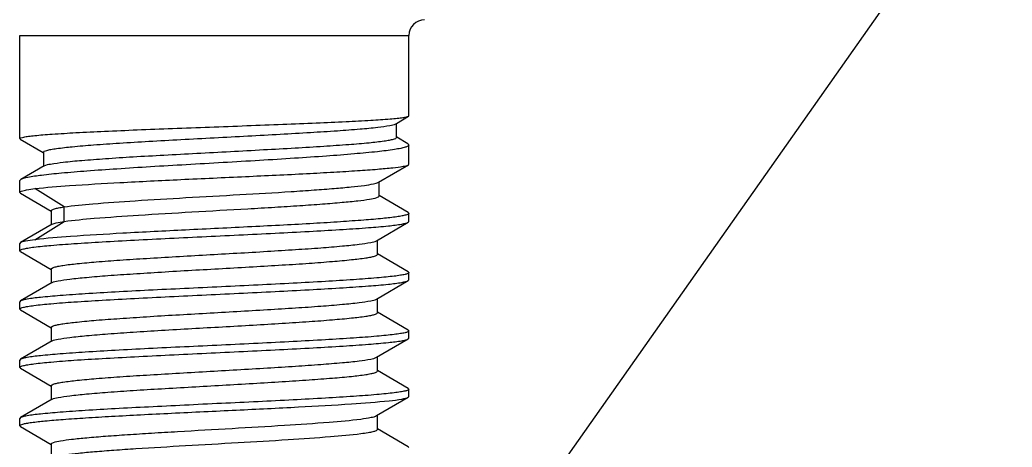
# Model space of a CAD drawing. Header units: inches. Extents: x -1293886 to -986005, y -15154 to 203628.
# Drawn here: x -1246884.6 to -1246761.1, y 86912.2 to 86965.4 of the extents above; entities that cross this region are included whole.
import ezdxf

# ---------------------------------------------------------------- set-up
doc = ezdxf.new("R2010")
doc.units = ezdxf.units.IN
doc.header["$LTSCALE"] = 100
doc.header["$MEASUREMENT"] = 0
doc.layers.add('W_DIM', color=4, linetype='Continuous')
doc.styles.get("Standard").update_dxf_attribs({"font": 'txt.shx', "bigfont": 'bzhz.shx'})
doc.dimstyles.get("Standard").update_dxf_attribs({"dimtxt": 0.18, "dimasz": 0.18, "dimexe": 0.18, "dimexo": 0.0625, "dimgap": 0.09, "dimtad": 0, "dimtih": 1, "dimtoh": 1, "dimdec": 4, "dimzin": 0, "dimdsep": 46, "dimtxsty": 'Standard', "dimcen": 0.09, "dimadec": 0, "dimazin": 0, "dimtfac": 1, "dimtdec": 4, "dimtofl": 0, "dimtmove": 0, "dimatfit": 3, "dimfxl": 0, "dimtolj": 1, "dimtzin": 0, "dimarcsym": 0})

# ---------------------------------------------------------------- blocks, each defined once
blk = doc.blocks.new('1111')
at = {"layer": 'W_DIM', "color": 7}
for p, q in [((-2286370.21, 1711451.32), (-2286370.21, 1711464.17)), ((-2286370.21, 1711451.32), (-2286370.21, 1711464.17)), ((-2286370.21, 1711464.17), (-2286321.8, 1711464.17)), ((-2286321.8, 1711454.15), (-2286321.8, 1711464.17)), ((-2286321.8, 1711454.15), (-2286321.8, 1711464.17)), ((-2286323.35, 1711453.22), (-2286321.84, 1711454.1)), ((-2286321.84, 1711454.1), (-2286321.8, 1711454.15)), ((-2286323.44, 1711453.17), (-2286323.35, 1711453.22)), ((-2286323.35, 1711451.46), (-2286323.35, 1711453.22)), ((-2286370.21, 1711451.32), (-2286370.21, 1711451.33)), ((-2286370.15, 1711451.26), (-2286370.21, 1711451.32)), ((-2286370.15, 1711451.26), (-2286367.29, 1711449.59)), ((-2286323.33, 1711451.5), (-2286323.35, 1711451.51)), ((-2286321.93, 1711450.69), (-2286323.33, 1711451.5)), ((-2286321.93, 1711450.69), (-2286321.8, 1711450.53)), ((-2286321.8, 1711448.14), (-2286321.8, 1711450.53)), ((-2286321.8, 1711448.14), (-2286321.8, 1711450.53)), ((-2286367.29, 1711449.59), (-2286367.27, 1711449.58)), ((-2286367.27, 1711449.63), (-2286367.27, 1711447.87)), ((-2286367.17, 1711447.93), (-2286370.1, 1711446.23)), ((-2286325.61, 1711445.88), (-2286321.87, 1711448.06)), ((-2286321.87, 1711448.06), (-2286321.8, 1711448.14)), ((-2286370.1, 1711446.23), (-2286370.21, 1711446.1)), ((-2286370.21, 1711444.63), (-2286370.21, 1711446.1)), ((-2286370.21, 1711444.63), (-2286370.21, 1711446.1)), ((-2286364.71, 1711442.81), (-2286368.33, 1711445.09)), ((-2286325.51, 1711444.18), (-2286325.51, 1711445.94)), ((-2286370.13, 1711444.53), (-2286370.21, 1711444.63)), ((-2286370.13, 1711444.53), (-2286366.29, 1711442.3)), ((-2286321.9, 1711442.14), (-2286325.51, 1711444.23)), ((-2286364.71, 1711441), (-2286364.71, 1711442.81)), ((-2286366.29, 1711442.35), (-2286366.29, 1711440.6)), ((-2286321.9, 1711442.14), (-2286321.8, 1711442.03)), ((-2286321.8, 1711441), (-2286321.8, 1711442.03)), ((-2286321.8, 1711441), (-2286321.8, 1711442.03)), ((-2286321.8, 1711442.03), (-2286321.8, 1711442.01)), ((-2286366.19, 1711440.65), (-2286370.13, 1711438.37)), ((-2286368.33, 1711438.73), (-2286364.71, 1711441)), ((-2286325.82, 1711438.61), (-2286321.88, 1711440.9)), ((-2286321.88, 1711440.9), (-2286321.8, 1711441)), ((-2286370.13, 1711438.37), (-2286370.21, 1711438.27)), ((-2286370.21, 1711437.37), (-2286370.21, 1711438.27)), ((-2286370.21, 1711437.37), (-2286370.21, 1711438.27)), ((-2286325.72, 1711436.91), (-2286325.72, 1711438.67)), ((-2286370.13, 1711437.27), (-2286370.21, 1711437.37)), ((-2286370.13, 1711437.27), (-2286366.29, 1711435.04)), ((-2286321.88, 1711434.74), (-2286325.72, 1711436.96)), ((-2286366.29, 1711435.09), (-2286366.29, 1711433.33)), ((-2286321.88, 1711434.74), (-2286321.8, 1711434.64)), ((-2286321.8, 1711433.73), (-2286321.8, 1711434.64)), ((-2286321.8, 1711433.73), (-2286321.8, 1711434.64)), ((-2286321.8, 1711434.64), (-2286321.8, 1711434.63)), ((-2286366.19, 1711433.39), (-2286370.13, 1711431.11)), ((-2286325.82, 1711431.35), (-2286321.88, 1711433.64)), ((-2286321.88, 1711433.64), (-2286321.8, 1711433.73)), ((-2286325.72, 1711429.65), (-2286325.72, 1711431.41)), ((-2286370.13, 1711431.11), (-2286370.21, 1711431.01)), ((-2286370.21, 1711430.1), (-2286370.21, 1711431.01)), ((-2286370.21, 1711430.1), (-2286370.21, 1711431.01)), ((-2286370.13, 1711430.01), (-2286370.21, 1711430.1)), ((-2286370.13, 1711430.01), (-2286366.29, 1711427.77)), ((-2286321.88, 1711427.48), (-2286325.72, 1711429.7)), ((-2286366.29, 1711427.83), (-2286366.29, 1711426.07)), ((-2286321.88, 1711427.48), (-2286321.8, 1711427.38)), ((-2286321.88, 1711426.38), (-2286321.8, 1711426.47)), ((-2286321.8, 1711426.47), (-2286321.8, 1711427.38)), ((-2286321.8, 1711426.47), (-2286321.8, 1711427.38)), ((-2286321.8, 1711427.38), (-2286321.8, 1711427.37)), ((-2286366.19, 1711426.13), (-2286370.13, 1711423.85)), ((-2286325.82, 1711424.09), (-2286321.88, 1711426.38)), ((-2286325.72, 1711422.39), (-2286325.72, 1711424.14)), ((-2286370.13, 1711423.85), (-2286370.21, 1711423.75)), ((-2286370.21, 1711422.84), (-2286370.21, 1711423.75)), ((-2286370.21, 1711422.84), (-2286370.21, 1711423.75)), ((-2286370.13, 1711422.75), (-2286370.21, 1711422.84)), ((-2286370.13, 1711422.75), (-2286366.29, 1711420.51)), ((-2286321.88, 1711420.22), (-2286325.72, 1711422.44)), ((-2286366.29, 1711420.57), (-2286366.29, 1711418.81)), ((-2286325.82, 1711416.83), (-2286321.88, 1711419.12)), ((-2286321.88, 1711420.22), (-2286321.8, 1711420.12)), ((-2286321.88, 1711419.12), (-2286321.8, 1711419.21)), ((-2286321.8, 1711419.21), (-2286321.8, 1711420.12)), ((-2286321.8, 1711419.21), (-2286321.8, 1711420.12)), ((-2286321.8, 1711420.12), (-2286321.8, 1711420.11)), ((-2286366.19, 1711418.87), (-2286370.13, 1711416.59)), ((-2286370.13, 1711416.59), (-2286370.21, 1711416.49)), ((-2286325.72, 1711415.12), (-2286325.72, 1711416.88)), ((-2286370.21, 1711415.58), (-2286370.21, 1711416.49)), ((-2286370.21, 1711415.58), (-2286370.21, 1711416.49)), ((-2286370.21, 1711415.58), (-2286370.21, 1711415.59)), ((-2286370.13, 1711415.49), (-2286370.21, 1711415.58)), ((-2286370.13, 1711415.49), (-2286366.29, 1711413.25)), ((-2286321.88, 1711412.96), (-2286325.72, 1711415.18)), ((-2286366.29, 1711413.31), (-2286366.29, 1711411.55)), ((-2286321.88, 1711412.96), (-2286321.8, 1711412.86))]:
    blk.add_line(p, q, dxfattribs=at)
for centre, radius, start, end in [((-2286319.86, 1711464.17), 1.94, 90, 180), ((-2286321.89, 1711450.53), 0.0899, 352.473, 359.9874)]:
    blk.add_arc(centre, radius, start, end, dxfattribs=at)
for points, knots in [([(-2286370.21, 1711451.33), (-2286370.19, 1711451.39), (-2286369.99, 1711451.45), (-2286369.66, 1711451.54), (-2286369.06, 1711451.62), (-2286368.29, 1711451.71), (-2286367.29, 1711451.8), (-2286365.59, 1711451.92), (-2286363.03, 1711452.08), (-2286359.52, 1711452.25), (-2286355.5, 1711452.42), (-2286351.14, 1711452.59), (-2286346.59, 1711452.76), (-2286342.02, 1711452.93), (-2286337.6, 1711453.1), (-2286333.48, 1711453.26), (-2286329.83, 1711453.43), (-2286326.77, 1711453.59), (-2286324.64, 1711453.73), (-2286323.32, 1711453.85), (-2286322.63, 1711453.92), (-2286322.17, 1711454), (-2286321.92, 1711454.06), (-2286321.84, 1711454.1)], [0, 0, 0, 0, 0.003381, 0.010986, 0.023001, 0.039366, 0.059948, 0.084568, 0.144999, 0.218466, 0.30228, 0.393369, 0.488398, 0.583881, 0.67631, 0.762298, 0.838693, 0.902698, 0.951975, 0.970513, 0.984751, 0.994586, 1, 1, 1, 1]), ([(-2286367.27, 1711449.63), (-2286367.27, 1711449.68), (-2286367.1, 1711449.79), (-2286366.8, 1711449.88), (-2286366.28, 1711449.99), (-2286365.23, 1711450.15), (-2286363.46, 1711450.34), (-2286360.85, 1711450.56), (-2286357.67, 1711450.78), (-2286354.05, 1711450.99), (-2286350.11, 1711451.21), (-2286346.01, 1711451.43), (-2286341.89, 1711451.65), (-2286337.9, 1711451.86), (-2286334.19, 1711452.08), (-2286330.88, 1711452.29), (-2286328.09, 1711452.5), (-2286325.91, 1711452.7), (-2286324.44, 1711452.92), (-2286323.66, 1711453.04), (-2286323.44, 1711453.17)], [0, 0, 0, 0, 0.003478, 0.010905, 0.022714, 0.038888, 0.08377, 0.143931, 0.217105, 0.300546, 0.391147, 0.485568, 0.580364, 0.672117, 0.757557, 0.833683, 0.897862, 0.947927, 0.982266, 1, 1, 1, 1]), ([(-2286367.17, 1711447.93), (-2286366.93, 1711448.07), (-2286366.11, 1711448.2), (-2286364.57, 1711448.43), (-2286362.29, 1711448.63), (-2286359.4, 1711448.85), (-2286355.99, 1711449.07), (-2286352.2, 1711449.28), (-2286348.17, 1711449.5), (-2286344.04, 1711449.72), (-2286339.96, 1711449.94), (-2286336.09, 1711450.15), (-2286332.55, 1711450.36), (-2286329.47, 1711450.58), (-2286326.97, 1711450.78), (-2286325.28, 1711450.97), (-2286324.28, 1711451.12), (-2286323.79, 1711451.23), (-2286323.51, 1711451.31), (-2286323.35, 1711451.41), (-2286323.35, 1711451.46)], [0, 0, 0, 0, 0.01879, 0.054986, 0.107411, 0.174108, 0.252565, 0.339846, 0.432717, 0.527771, 0.621558, 0.710715, 0.792084, 0.862827, 0.920523, 0.963255, 0.978576, 0.989732, 0.99673, 1, 1, 1, 1]), ([(-2286321.8, 1711450.52), (-2286321.81, 1711450.46), (-2286321.99, 1711450.33), (-2286322.33, 1711450.22), (-2286322.9, 1711450.08), (-2286324.04, 1711449.88), (-2286325.96, 1711449.65), (-2286328.79, 1711449.39), (-2286332.23, 1711449.12), (-2286336.16, 1711448.86), (-2286340.45, 1711448.59), (-2286344.94, 1711448.33), (-2286349.47, 1711448.07), (-2286353.87, 1711447.81), (-2286357.99, 1711447.55), (-2286361.68, 1711447.29), (-2286364.81, 1711447.03), (-2286367.27, 1711446.8), (-2286368.94, 1711446.54), (-2286369.83, 1711446.38), (-2286370.1, 1711446.23)], [0, 0, 0, 0, 0.003886, 0.011519, 0.02334, 0.039356, 0.083514, 0.142565, 0.214445, 0.296599, 0.386099, 0.479746, 0.574189, 0.666041, 0.75202, 0.829053, 0.894388, 0.945711, 0.981256, 1, 1, 1, 1]), ([(-2286368.33, 1711445.09), (-2286366.9, 1711445.26), (-2286363.37, 1711445.53), (-2286357.32, 1711445.88), (-2286350.02, 1711446.24), (-2286342.28, 1711446.59), (-2286335.94, 1711446.89), (-2286331.29, 1711447.14), (-2286328.35, 1711447.32), (-2286325.9, 1711447.5), (-2286324, 1711447.66), (-2286322.73, 1711447.84), (-2286322.06, 1711447.94), (-2286321.87, 1711448.06)], [0, 0, 0, 0, 0.092558, 0.227667, 0.390531, 0.563263, 0.72685, 0.799502, 0.863318, 0.916535, 0.9577, 0.985721, 1, 1, 1, 1]), ([(-2286370, 1711444.78), (-2286369.79, 1711444.85), (-2286369.23, 1711444.96), (-2286368.67, 1711445.04), (-2286368.33, 1711445.09)], [0, 0, 0, 0, 0.381972, 1, 1, 1, 1]), ([(-2286364.71, 1711442.81), (-2286363.52, 1711442.99), (-2286360.58, 1711443.26), (-2286355.52, 1711443.62), (-2286349.42, 1711443.98), (-2286342.94, 1711444.34), (-2286337.63, 1711444.65), (-2286333.71, 1711444.91), (-2286331.23, 1711445.1), (-2286329.14, 1711445.29), (-2286327.51, 1711445.46), (-2286326.39, 1711445.65), (-2286325.79, 1711445.77), (-2286325.61, 1711445.88)], [0, 0, 0, 0, 0.091917, 0.225875, 0.387382, 0.558899, 0.721827, 0.794479, 0.858578, 0.912404, 0.954539, 0.98392, 1, 1, 1, 1]), ([(-2286370.21, 1711444.63), (-2286370.21, 1711444.64), (-2286370.17, 1711444.73), (-2286370.07, 1711444.75), (-2286370, 1711444.78)], [0, 0, 0, 0, 0.150032, 1, 1, 1, 1]), ([(-2286364.71, 1711441), (-2286363.47, 1711441.18), (-2286360.37, 1711441.46), (-2286355.07, 1711441.83), (-2286348.7, 1711442.2), (-2286343.05, 1711442.52), (-2286338.57, 1711442.78), (-2286335.47, 1711442.98), (-2286332.67, 1711443.17), (-2286330.26, 1711443.37), (-2286328.31, 1711443.56), (-2286326.88, 1711443.74), (-2286326.01, 1711443.91), (-2286325.62, 1711444.04), (-2286325.51, 1711444.14), (-2286325.51, 1711444.18)], [0, 0, 0, 0, 0.095824, 0.236156, 0.404676, 0.581721, 0.666965, 0.74667, 0.818513, 0.880413, 0.930596, 0.967658, 0.990667, 0.99686, 1, 1, 1, 1]), ([(-2286366.29, 1711442.35), (-2286366.29, 1711442.4), (-2286366.13, 1711442.52), (-2286365.84, 1711442.6), (-2286365.33, 1711442.72), (-2286364.94, 1711442.78), (-2286364.71, 1711442.81)], [0, 0, 0, 0, 0.090831, 0.281881, 0.585261, 1, 1, 1, 1]), ([(-2286321.8, 1711442.01), (-2286321.81, 1711441.96), (-2286321.97, 1711441.87), (-2286322.25, 1711441.78), (-2286322.72, 1711441.68), (-2286323.66, 1711441.53), (-2286325.25, 1711441.35), (-2286327.59, 1711441.15), (-2286330.46, 1711440.95), (-2286333.79, 1711440.74), (-2286337.48, 1711440.54), (-2286342.78, 1711440.27), (-2286349.46, 1711439.94), (-2286356.97, 1711439.57), (-2286363.22, 1711439.19), (-2286366.86, 1711438.92), (-2286368.33, 1711438.73)], [0, 0, 0, 0, 0.0033, 0.009857, 0.019984, 0.033682, 0.071486, 0.122281, 0.18463, 0.256736, 0.336512, 0.421646, 0.598027, 0.76553, 0.904858, 1, 1, 1, 1]), ([(-2286370.21, 1711437.37), (-2286370.21, 1711437.42), (-2286370.03, 1711437.52), (-2286369.71, 1711437.6), (-2286369.15, 1711437.72), (-2286368.01, 1711437.87), (-2286366.09, 1711438.06), (-2286363.26, 1711438.27), (-2286359.8, 1711438.48), (-2286355.83, 1711438.7), (-2286351.51, 1711438.92), (-2286346.99, 1711439.13), (-2286342.43, 1711439.35), (-2286338, 1711439.57), (-2286333.86, 1711439.78), (-2286330.17, 1711440), (-2286327.05, 1711440.21), (-2286324.63, 1711440.42), (-2286323.07, 1711440.6), (-2286322.25, 1711440.77), (-2286321.97, 1711440.85), (-2286321.88, 1711440.9)], [0, 0, 0, 0, 0.00322, 0.0104, 0.021911, 0.037725, 0.081756, 0.140993, 0.213313, 0.296099, 0.38634, 0.48076, 0.575929, 0.668382, 0.754759, 0.831923, 0.897075, 0.947869, 0.982512, 0.993416, 1, 1, 1, 1]), ([(-2286366.19, 1711440.65), (-2286366.03, 1711440.74), (-2286365.53, 1711440.86), (-2286365.03, 1711440.95), (-2286364.71, 1711441)], [0, 0, 0, 0, 0.360548, 1, 1, 1, 1]), ([(-2286368.33, 1711438.73), (-2286368.73, 1711438.68), (-2286369.32, 1711438.59), (-2286369.94, 1711438.48), (-2286370.13, 1711438.37)], [0, 0, 0, 0, 0.654168, 1, 1, 1, 1]), ([(-2286366.29, 1711435.09), (-2286366.29, 1711435.14), (-2286366.15, 1711435.25), (-2286365.87, 1711435.33), (-2286365.41, 1711435.44), (-2286364.47, 1711435.6), (-2286362.87, 1711435.78), (-2286360.52, 1711435.99), (-2286357.64, 1711436.21), (-2286354.35, 1711436.42), (-2286350.75, 1711436.64), (-2286345.74, 1711436.92), (-2286340.77, 1711437.2), (-2286336.02, 1711437.5), (-2286332.91, 1711437.71), (-2286330.28, 1711437.93), (-2286328.2, 1711438.13), (-2286326.79, 1711438.35), (-2286326.04, 1711438.48), (-2286325.82, 1711438.61)], [0, 0, 0, 0, 0.003516, 0.010771, 0.022251, 0.037963, 0.081622, 0.14032, 0.211989, 0.294071, 0.383621, 0.477423, 0.664258, 0.750574, 0.827953, 0.893625, 0.945254, 0.981055, 1, 1, 1, 1]), ([(-2286366.19, 1711433.39), (-2286365.97, 1711433.52), (-2286365.22, 1711433.65), (-2286363.8, 1711433.87), (-2286361.72, 1711434.07), (-2286359.09, 1711434.29), (-2286355.99, 1711434.5), (-2286351.24, 1711434.8), (-2286346.27, 1711435.08), (-2286341.25, 1711435.36), (-2286337.66, 1711435.58), (-2286334.36, 1711435.79), (-2286331.49, 1711436.01), (-2286329.14, 1711436.22), (-2286327.54, 1711436.4), (-2286326.6, 1711436.56), (-2286326.14, 1711436.67), (-2286325.86, 1711436.75), (-2286325.72, 1711436.86), (-2286325.72, 1711436.91)], [0, 0, 0, 0, 0.018976, 0.054803, 0.106452, 0.172137, 0.249523, 0.33584, 0.522662, 0.616451, 0.705987, 0.788054, 0.859709, 0.918395, 0.962045, 0.977755, 0.98923, 0.996486, 1, 1, 1, 1]), ([(-2286321.8, 1711434.63), (-2286321.81, 1711434.57), (-2286322.01, 1711434.48), (-2286322.35, 1711434.39), (-2286322.93, 1711434.28), (-2286323.7, 1711434.18), (-2286324.68, 1711434.07), (-2286326.36, 1711433.92), (-2286328.89, 1711433.73), (-2286332.36, 1711433.52), (-2286336.32, 1711433.3), (-2286340.64, 1711433.09), (-2286345.15, 1711432.87), (-2286349.69, 1711432.65), (-2286354.1, 1711432.44), (-2286358.21, 1711432.22), (-2286361.88, 1711432.01), (-2286364.98, 1711431.8), (-2286367.4, 1711431.58), (-2286368.94, 1711431.41), (-2286369.76, 1711431.24), (-2286370.03, 1711431.16), (-2286370.13, 1711431.11)], [0, 0, 0, 0, 0.003588, 0.01121, 0.023135, 0.039326, 0.059664, 0.083976, 0.143635, 0.216182, 0.29901, 0.389133, 0.483302, 0.578116, 0.670151, 0.75609, 0.832833, 0.897615, 0.948118, 0.982576, 0.993432, 1, 1, 1, 1]), ([(-2286370.21, 1711430.1), (-2286370.21, 1711430.16), (-2286370.03, 1711430.26), (-2286369.71, 1711430.34), (-2286369.15, 1711430.45), (-2286368.01, 1711430.61), (-2286366.09, 1711430.8), (-2286363.26, 1711431.01), (-2286359.8, 1711431.22), (-2286355.83, 1711431.44), (-2286351.51, 1711431.66), (-2286346.99, 1711431.87), (-2286342.43, 1711432.09), (-2286338, 1711432.31), (-2286333.86, 1711432.52), (-2286330.17, 1711432.74), (-2286327.05, 1711432.95), (-2286324.63, 1711433.16), (-2286323.07, 1711433.34), (-2286322.25, 1711433.51), (-2286321.97, 1711433.59), (-2286321.88, 1711433.64)], [0, 0, 0, 0, 0.00322, 0.0104, 0.021911, 0.037726, 0.081758, 0.140994, 0.213314, 0.296099, 0.38634, 0.48076, 0.575927, 0.668379, 0.754757, 0.831923, 0.897075, 0.947869, 0.982512, 0.993416, 1, 1, 1, 1]), ([(-2286366.29, 1711427.83), (-2286366.29, 1711427.88), (-2286366.15, 1711427.99), (-2286365.87, 1711428.07), (-2286365.41, 1711428.18), (-2286364.47, 1711428.33), (-2286362.87, 1711428.52), (-2286360.52, 1711428.73), (-2286357.64, 1711428.94), (-2286354.35, 1711429.16), (-2286350.75, 1711429.38), (-2286345.74, 1711429.66), (-2286340.77, 1711429.94), (-2286336.02, 1711430.24), (-2286332.91, 1711430.45), (-2286330.28, 1711430.67), (-2286328.2, 1711430.86), (-2286326.79, 1711431.08), (-2286326.04, 1711431.22), (-2286325.82, 1711431.35)], [0, 0, 0, 0, 0.003515, 0.010772, 0.02225, 0.037963, 0.081622, 0.14032, 0.21199, 0.294071, 0.383622, 0.477423, 0.664258, 0.750574, 0.827954, 0.893625, 0.945254, 0.981055, 1, 1, 1, 1]), ([(-2286366.19, 1711426.13), (-2286365.97, 1711426.26), (-2286365.22, 1711426.39), (-2286363.8, 1711426.61), (-2286361.72, 1711426.81), (-2286359.09, 1711427.03), (-2286355.99, 1711427.24), (-2286351.24, 1711427.54), (-2286346.27, 1711427.82), (-2286341.25, 1711428.1), (-2286337.66, 1711428.32), (-2286334.36, 1711428.53), (-2286331.49, 1711428.75), (-2286329.14, 1711428.96), (-2286327.54, 1711429.14), (-2286326.6, 1711429.3), (-2286326.14, 1711429.41), (-2286325.86, 1711429.49), (-2286325.72, 1711429.6), (-2286325.72, 1711429.65)], [0, 0, 0, 0, 0.018976, 0.054803, 0.106452, 0.172137, 0.249523, 0.335841, 0.522662, 0.616452, 0.705988, 0.788055, 0.85971, 0.918396, 0.962045, 0.977753, 0.989231, 0.996484, 1, 1, 1, 1]), ([(-2286321.8, 1711427.37), (-2286321.81, 1711427.31), (-2286322.01, 1711427.22), (-2286322.35, 1711427.13), (-2286322.93, 1711427.02), (-2286323.7, 1711426.92), (-2286324.68, 1711426.81), (-2286326.36, 1711426.65), (-2286328.89, 1711426.47), (-2286332.36, 1711426.26), (-2286336.32, 1711426.04), (-2286340.64, 1711425.82), (-2286345.15, 1711425.61), (-2286349.69, 1711425.39), (-2286354.1, 1711425.18), (-2286358.21, 1711424.96), (-2286361.88, 1711424.75), (-2286364.98, 1711424.54), (-2286367.4, 1711424.32), (-2286368.94, 1711424.15), (-2286369.76, 1711423.98), (-2286370.03, 1711423.9), (-2286370.13, 1711423.85)], [0, 0, 0, 0, 0.003588, 0.011209, 0.023134, 0.039324, 0.059662, 0.083974, 0.143632, 0.21618, 0.299009, 0.389132, 0.4833, 0.578113, 0.670149, 0.756088, 0.83283, 0.897612, 0.948116, 0.982575, 0.993432, 1, 1, 1, 1]), ([(-2286370.21, 1711422.84), (-2286370.21, 1711422.89), (-2286370.03, 1711423), (-2286369.71, 1711423.08), (-2286369.15, 1711423.19), (-2286368.01, 1711423.35), (-2286366.09, 1711423.54), (-2286363.26, 1711423.75), (-2286359.8, 1711423.96), (-2286355.83, 1711424.18), (-2286351.51, 1711424.39), (-2286346.99, 1711424.61), (-2286342.43, 1711424.83), (-2286338, 1711425.05), (-2286333.86, 1711425.26), (-2286330.17, 1711425.48), (-2286327.05, 1711425.69), (-2286324.63, 1711425.9), (-2286323.07, 1711426.08), (-2286322.25, 1711426.24), (-2286321.97, 1711426.32), (-2286321.88, 1711426.38)], [0, 0, 0, 0, 0.00322, 0.0104, 0.021911, 0.037726, 0.081758, 0.140994, 0.213312, 0.296095, 0.386336, 0.480757, 0.575924, 0.668376, 0.754755, 0.831922, 0.897076, 0.94787, 0.982512, 0.993416, 1, 1, 1, 1]), ([(-2286366.29, 1711420.57), (-2286366.29, 1711420.62), (-2286366.15, 1711420.72), (-2286365.87, 1711420.81), (-2286365.41, 1711420.92), (-2286364.47, 1711421.07), (-2286362.87, 1711421.26), (-2286360.52, 1711421.47), (-2286357.64, 1711421.68), (-2286354.35, 1711421.9), (-2286350.75, 1711422.11), (-2286345.74, 1711422.4), (-2286340.77, 1711422.68), (-2286336.02, 1711422.98), (-2286332.91, 1711423.19), (-2286330.28, 1711423.41), (-2286328.2, 1711423.6), (-2286326.79, 1711423.82), (-2286326.04, 1711423.96), (-2286325.82, 1711424.09)], [0, 0, 0, 0, 0.003515, 0.010772, 0.02225, 0.037963, 0.081622, 0.14032, 0.21199, 0.294071, 0.383622, 0.477423, 0.664258, 0.750575, 0.827954, 0.893625, 0.945255, 0.981055, 1, 1, 1, 1]), ([(-2286366.19, 1711418.87), (-2286365.97, 1711419), (-2286365.22, 1711419.13), (-2286363.8, 1711419.35), (-2286361.72, 1711419.55), (-2286359.09, 1711419.77), (-2286355.99, 1711419.98), (-2286351.24, 1711420.27), (-2286346.27, 1711420.55), (-2286341.25, 1711420.84), (-2286337.66, 1711421.06), (-2286334.36, 1711421.27), (-2286331.49, 1711421.49), (-2286329.14, 1711421.69), (-2286327.54, 1711421.88), (-2286326.6, 1711422.04), (-2286326.14, 1711422.15), (-2286325.86, 1711422.23), (-2286325.72, 1711422.34), (-2286325.72, 1711422.39)], [0, 0, 0, 0, 0.018976, 0.054802, 0.106452, 0.172137, 0.249523, 0.33584, 0.522662, 0.616451, 0.705987, 0.788054, 0.85971, 0.918396, 0.962045, 0.977753, 0.989231, 0.996484, 1, 1, 1, 1]), ([(-2286321.8, 1711420.11), (-2286321.81, 1711420.05), (-2286322.01, 1711419.96), (-2286322.35, 1711419.87), (-2286322.93, 1711419.76), (-2286323.7, 1711419.66), (-2286324.68, 1711419.55), (-2286326.36, 1711419.39), (-2286328.89, 1711419.21), (-2286332.36, 1711418.99), (-2286336.32, 1711418.78), (-2286340.64, 1711418.56), (-2286345.15, 1711418.35), (-2286349.69, 1711418.13), (-2286354.1, 1711417.91), (-2286358.21, 1711417.7), (-2286361.88, 1711417.48), (-2286364.98, 1711417.27), (-2286367.4, 1711417.06), (-2286368.94, 1711416.89), (-2286369.76, 1711416.72), (-2286370.03, 1711416.64), (-2286370.13, 1711416.59)], [0, 0, 0, 0, 0.003588, 0.011208, 0.023133, 0.039323, 0.05966, 0.083972, 0.14363, 0.21618, 0.29901, 0.389134, 0.483301, 0.578116, 0.670152, 0.75609, 0.832831, 0.897611, 0.948116, 0.982575, 0.993432, 1, 1, 1, 1]), ([(-2286324.26, 1711418.69), (-2286323.73, 1711418.74), (-2286323.02, 1711418.82), (-2286322.24, 1711418.99), (-2286321.97, 1711419.07), (-2286321.88, 1711419.12)], [0, 0, 0, 0, 0.663188, 0.872597, 1, 1, 1, 1]), ([(-2286370.21, 1711415.59), (-2286370.2, 1711415.64), (-2286370.05, 1711415.72), (-2286369.78, 1711415.8), (-2286369.33, 1711415.9), (-2286368.42, 1711416.04), (-2286366.9, 1711416.2), (-2286364.65, 1711416.39), (-2286361.88, 1711416.57), (-2286358.67, 1711416.76), (-2286355.1, 1711416.95), (-2286349.93, 1711417.21), (-2286343.38, 1711417.52), (-2286335.92, 1711417.88), (-2286329.58, 1711418.24), (-2286325.82, 1711418.52), (-2286324.26, 1711418.69)], [0, 0, 0, 0, 0.003125, 0.009451, 0.019259, 0.032549, 0.069278, 0.118709, 0.179497, 0.249964, 0.328153, 0.411892, 0.586609, 0.754787, 0.897843, 1, 1, 1, 1]), ([(-2286327.78, 1711416.41), (-2286327.35, 1711416.47), (-2286326.7, 1711416.58), (-2286326.02, 1711416.71), (-2286325.82, 1711416.83)], [0, 0, 0, 0, 0.650272, 1, 1, 1, 1]), ([(-2286366.29, 1711413.31), (-2286366.29, 1711413.35), (-2286366.18, 1711413.44), (-2286365.81, 1711413.57), (-2286364.98, 1711413.74), (-2286363.61, 1711413.92), (-2286361.73, 1711414.11), (-2286359.42, 1711414.29), (-2286356.73, 1711414.48), (-2286353.74, 1711414.67), (-2286349.4, 1711414.93), (-2286343.89, 1711415.24), (-2286337.61, 1711415.61), (-2286332.26, 1711415.97), (-2286329.09, 1711416.24), (-2286327.78, 1711416.41)], [0, 0, 0, 0, 0.003115, 0.009182, 0.031659, 0.067841, 0.116843, 0.177337, 0.247648, 0.325812, 0.409643, 0.584814, 0.753648, 0.897352, 1, 1, 1, 1]), ([(-2286366.19, 1711411.61), (-2286366.01, 1711411.71), (-2286365.44, 1711411.83), (-2286364.36, 1711412.02), (-2286362.78, 1711412.19), (-2286360.78, 1711412.37), (-2286358.39, 1711412.55), (-2286354.62, 1711412.81), (-2286349.47, 1711413.11), (-2286343.17, 1711413.47), (-2286337.15, 1711413.82), (-2286332.05, 1711414.17), (-2286329.04, 1711414.44), (-2286327.78, 1711414.6)], [0, 0, 0, 0, 0.015918, 0.044768, 0.086031, 0.138698, 0.201427, 0.272595, 0.432694, 0.602452, 0.764307, 0.901529, 1, 1, 1, 1]), ([(-2286327.78, 1711414.6), (-2286327.48, 1711414.64), (-2286326.97, 1711414.71), (-2286326.31, 1711414.84), (-2286325.94, 1711414.94), (-2286325.72, 1711415.06), (-2286325.72, 1711415.12)], [0, 0, 0, 0, 0.417669, 0.72318, 0.914162, 1, 1, 1, 1])]:
    blk.add_open_spline(points, degree=3, knots=knots, dxfattribs=at)
blk.add_leader([(-2286321.8, 1711383.81), (-2285898.31, 1711985.3)], dimstyle='Standard', override={"dimgap": 20, "dimtad": 0}, dxfattribs=at)

msp = doc.modelspace()

# ---------------------------------------------------------------- block references
at = {"layer": 'W_DIM'}
msp.add_blockref('1111', (1039485.65, -1624500.72), dxfattribs=at)

doc.saveas('drawing.dxf')
